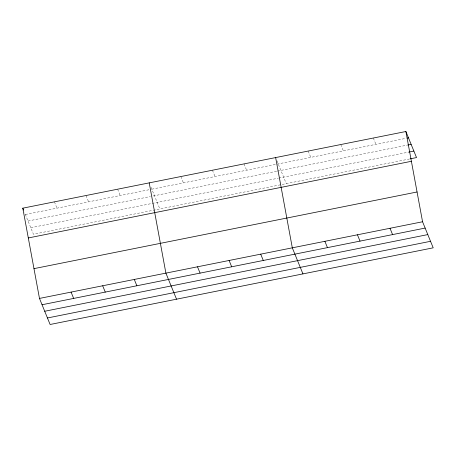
<?xml version="1.0" encoding="UTF-8"?>
<svg xmlns="http://www.w3.org/2000/svg" width="456" height="456" viewBox="0 0 456 456"><rect width="100%" height="100%" fill="white"/><g stroke="black" fill="none" stroke-linecap="round" stroke-linejoin="round"><path stroke-width="0.34" stroke-dasharray="2.28 1.71" d="M25.376 214.491L149.049 189.742M151.797 189.194L405.697 138.385M28.038 221.012L150.332 196.536M153.085 195.983L276.752 171.234M277.442 171.097L406.969 145.179M30.774 227.721L278.12 178.222M278.804 178.085L409.015 152.03M409.596 158.962L33.436 234.236L24.607 212.599M373.327 138.031L375.904 144.347M340.763 144.546L343.339 150.862M308.199 151.061L310.781 157.377M276.929 160.734L286.277 183.637M244.034 163.903L246.61 170.219M212.428 170.225L215.01 176.546M180.827 176.552L183.403 182.867M151.021 187.296L159.856 208.939M117.614 189.2L120.19 195.521M86.007 195.527L88.589 201.843M54.406 201.848L56.983 208.17"/><path stroke-width="0.68" d="M405.891 131.51L422.564 221.764L433.2 247.825L50.109 324.49L39.478 298.423L22.8 208.175L405.891 131.51L416.522 157.576L410.292 158.819M407.083 138.105L408.468 137.832M407.664 145.036L411.124 144.347M409.015 152.03L413.866 151.056M28.3 237.958L411.392 161.293M33.972 268.641L417.063 191.982M39.478 298.423L422.564 221.764M42.055 304.745L425.14 228.08M44.711 311.26L427.802 234.595M47.452 317.974L430.544 241.309M390 228.279L392.582 234.595M357.441 234.794L360.018 241.116M324.877 241.309L327.454 247.631M302.949 273.891L292.313 247.83L275.641 157.576M260.707 254.152L263.289 260.473M229.106 260.479L231.682 266.794M197.499 266.8L200.076 273.121M176.529 299.187L165.893 273.127L149.22 182.879M134.292 279.454L136.868 285.769M102.685 285.775L105.262 292.096M71.079 292.102L73.661 298.418M22.8 208.175L23.575 210.073"/></g></svg>
